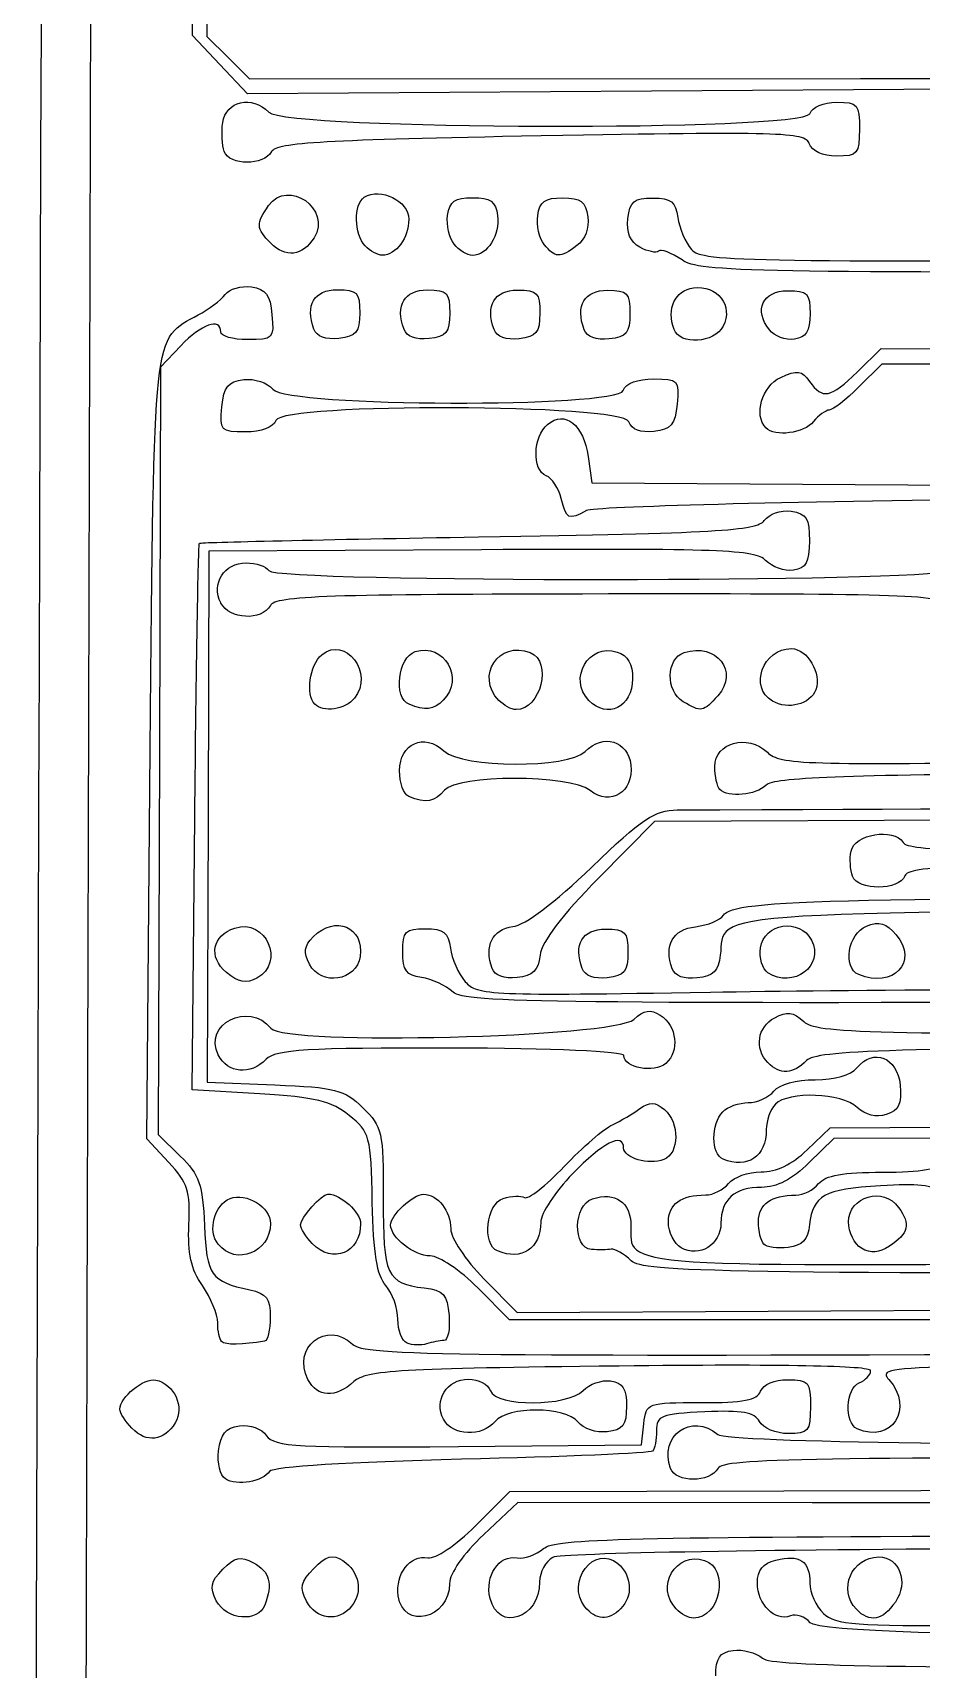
# Model space of a CAD drawing. Extents: x 25 to 242, y 39 to 365.
# Drawn here: x 33.46 to 58.34, y 118.18 to 164 of the extents above; entities that cross this region are included whole.
import ezdxf

# ---------------------------------------------------------------- set-up
doc = ezdxf.new("R2010")
doc.units = 0
doc.layers.add('Layer_1', color=7, linetype='CONTINUOUS')

msp = doc.modelspace()

# ---------------------------------------------------------------- linework, layer by layer
at = {"layer": 'Layer_1', "color": 7}
for points in [[(75.536423, 159.902523), (73.520143, 159.968123), (73.460143, 161.240703), (73.400143, 162.513283), (56.438343, 162.401833), (39.476533, 162.290373), (38.705413, 163.106233), (37.934293, 163.922093), (37.997893, 170.816843), (38.061493, 177.711593), (43.751853, 177.756793), (49.442223, 177.801993), (50.047673, 178.446523), (50.653133, 179.091053), (50.663133, 193.362783)], [(38.354743, 170.647893), (38.333643, 163.894333), (38.933253, 163.302243), (39.532873, 162.710113), (56.635873, 162.712113), (73.738873, 162.714113), (73.798173, 161.502823), (73.857473, 160.291493), (75.675703, 160.287493)], [(38.825733, 160.673143), (38.825703, 160.672513)], [(37.610463, 155.236243), (37.043913, 154.633133), (37.010413, 143.895043), (36.976913, 133.156973), (37.595203, 132.547963)], [(56.553623, 154.508753), (57.215313, 155.153743), (65.492043, 155.136143)], [(60.849973, 154.718913), (57.232283, 154.722913), (56.585353, 154.077883)], [(53.990043, 152.934253), (53.990043, 152.934133)], [(49.014223, 152.131063), (49.117013, 151.399033), (60.910073, 151.318333)], [(46.023893, 149.522983), (38.393743, 149.482683), (38.370543, 142.050383), (38.347343, 134.618093), (40.238383, 134.541993)], [(38.729663, 148.032743), (38.729663, 148.033123)], [(37.274793, 132.371683), (36.661323, 133.031923), (36.755823, 143.922553)], [(43.993623, 142.613253), (43.993623, 142.614483)], [(39.824463, 134.289303), (37.926443, 134.401063), (38.000343, 142.029493)], [(68.023243, 141.987403), (50.874263, 141.916103), (49.304283, 140.329673)], [(56.413183, 140.385503), (56.413223, 140.385033)], [(34.343713, 84.116323), (33.463833, 84.783203), (33.615493, 134.698313)], [(55.142843, 132.722613), (55.785213, 133.341773), (72.491783, 133.434273)], [(73.852193, 133.101293), (55.888003, 133.045593), (55.193573, 132.359083)], [(52.788333, 132.465673), (52.787953, 132.465693)], [(68.011503, 127.963483), (46.812363, 127.961483), (45.926613, 128.857503)], [(46.095543, 129.114883), (47.028283, 128.171343), (68.101993, 128.278393)], [(44.962663, 125.180683), (44.962663, 125.180573)], [(45.381293, 124.418843), (50.503973, 124.465643), (50.572273, 125.058023)], [(56.546983, 124.911883), (56.546953, 124.912063)], [(51.318113, 123.804273), (51.318113, 123.805013)], [(45.860913, 122.199523), (46.817053, 123.155383), (65.995333, 123.202983)], [(55.285273, 122.840603), (47.042873, 122.855103), (46.088793, 121.954503)]]:
    msp.add_lwpolyline(points, dxfattribs=at)
for points in [[(40.127233, 158.104063)], [(45.259753, 158.076563)], [(47.781443, 158.071573)], [(42.770363, 158.029063)], [(41.336153, 155.699073)], [(43.857843, 155.694073)], [(46.379523, 155.689073)], [(48.901213, 155.684073)], [(51.417543, 155.693113)], [(54.085433, 155.679173)], [(38.760783, 153.523013)], [(48.260043, 150.954313)], [(46.513223, 145.306533)], [(49.034913, 145.301533)], [(51.672073, 145.270133)], [(54.171163, 145.286433)], [(41.357423, 145.202963)], [(44.001693, 145.196963)], [(52.697623, 142.812423)], [(41.209173, 137.922643)], [(38.888993, 137.691133)], [(46.323763, 137.804913)], [(48.845453, 137.799903)], [(51.367103, 137.794903)], [(54.046683, 137.682293)], [(56.586603, 137.630293)], [(38.657813, 135.383893)], [(54.046713, 135.165083)], [(38.656843, 130.079933)], [(41.290313, 130.100033)], [(46.475713, 129.893153)], [(51.619013, 129.983933)], [(53.928443, 130.083783)], [(56.667793, 129.967483)], [(38.751063, 127.354583)], [(43.945863, 127.312923)], [(36.241283, 124.928843)], [(38.855873, 123.509523)], [(38.603643, 120.098063)], [(41.125333, 120.093063)], [(46.268273, 120.166463)], [(48.922153, 119.932193)], [(51.477323, 119.872523)], [(56.520703, 119.861823)]]:
    msp.add_lwpolyline(points, close=True, dxfattribs=at)
for points in [[(33.615493, 134.698313), (34.123163, 301.799693), (34.142343, 306.076583), (34.385323, 306.375093)], [(35.185903, 199.154783), (35.003933, 140.791033), (34.878813, 91.560213), (34.907863, 89.752923)], [(38.782303, 161.480603), (38.868303, 162.089093), (39.604083, 162.256663), (40.072023, 161.774323)], [(40.072023, 161.774323), (40.554383, 161.277123), (55.027183, 161.235433), (55.214233, 161.730723)], [(55.214233, 161.730723), (55.285533, 161.919513), (55.600833, 162.053103), (55.973213, 162.052313)], [(55.973213, 162.052313), (56.561143, 162.051313), (56.610053, 161.992813), (56.607883, 161.296833)], [(38.825703, 160.672513), (38.762903, 160.841793), (38.743403, 161.205433), (38.782303, 161.480603)], [(56.607883, 161.296833), (56.605883, 160.600823), (56.556483, 160.542813), (55.968513, 160.544063)], [(47.696613, 161.108963), (41.656183, 160.998183), (40.290273, 160.918383), (40.151873, 160.668143)], [(55.201923, 160.894813), (55.084403, 161.211733), (54.386983, 161.231633), (47.696613, 161.108963)], [(55.968513, 160.544063), (55.575113, 160.544853), (55.281943, 160.679023), (55.201923, 160.894813)], [(40.151873, 160.668143), (39.932383, 160.271263), (38.973353, 160.274463), (38.825733, 160.673143)], [(40.066373, 159.159133), (40.616353, 159.925813), (41.836513, 159.062633), (41.339463, 158.258453)], [(42.744533, 159.394113), (43.198103, 159.680013), (43.993103, 159.286243), (43.991523, 158.776483)], [(40.127273, 158.104063), (39.715953, 158.528023), (39.708343, 158.659993), (40.066373, 159.159133)], [(42.770333, 158.029063), (42.459753, 158.349193), (42.443573, 159.204423), (42.744533, 159.394113)], [(45.078943, 158.884943), (45.134443, 159.277353), (45.281303, 159.381153), (45.779573, 159.380103)], [(45.779573, 159.380103), (46.277853, 159.379103), (46.424063, 159.274613), (46.477113, 158.881973)], [(47.600623, 158.879943), (47.656123, 159.272363), (47.802983, 159.376163), (48.301263, 159.375103)], [(48.301263, 159.375103), (48.809993, 159.374103), (48.945363, 159.272073), (49.002533, 158.847013)], [(50.125593, 158.792953), (50.181593, 159.276593), (50.295323, 159.370623), (50.822953, 159.369503)], [(50.822953, 159.369503), (51.336183, 159.368503), (51.466383, 159.268003), (51.523393, 158.829353)], [(43.991523, 158.776483), (43.989523, 158.253313), (43.634403, 157.768663), (43.252883, 157.769473)], [(45.259753, 158.076563), (45.121693, 158.248083), (45.040323, 158.611853), (45.078943, 158.884943)], [(46.477113, 158.881973), (46.550613, 158.337633), (46.189643, 157.763243), (45.774543, 157.764123)], [(47.781443, 158.071563), (47.643373, 158.243083), (47.562013, 158.606853), (47.600623, 158.879943)], [(49.002533, 158.847013), (49.046033, 158.523233), (48.928433, 158.212153), (48.697173, 158.039673)], [(50.463213, 157.991803), (50.185653, 158.144963), (50.079673, 158.396443), (50.125593, 158.792953)], [(51.523393, 158.829353), (51.561893, 158.533003), (51.735933, 158.126053), (51.910123, 157.924993)], [(41.339463, 158.258453), (41.022223, 157.745223), (40.535503, 157.683233), (40.127233, 158.104063)], [(45.774543, 157.764123), (45.629473, 157.764383), (45.397823, 157.905013), (45.259753, 158.076563)], [(48.697173, 158.039673), (48.219213, 157.683183), (48.090453, 157.687663), (47.781443, 158.071573)], [(43.252883, 157.769473), (43.125743, 157.769733), (42.908613, 157.886563), (42.770363, 158.029063)], [(50.982603, 157.885703), (50.919403, 157.821303), (50.685723, 157.869103), (50.463213, 157.991803)], [(51.640863, 157.635813), (51.341983, 157.837673), (51.045763, 157.950123), (50.982603, 157.885703)], [(69.404483, 157.311533), (53.480613, 157.272033), (52.143373, 157.296433), (51.640863, 157.635813)], [(51.910123, 157.924993), (52.204583, 157.585143), (53.440763, 157.565753), (69.489493, 157.649223)], [(38.848233, 156.666393), (38.970783, 156.825513), (39.302053, 156.921763), (39.584393, 156.880293)], [(39.584393, 156.880293), (39.991383, 156.820493), (40.110933, 156.659743), (40.161403, 156.104473)], [(41.336153, 155.699073), (41.086413, 156.372523), (41.342153, 156.803403), (41.991863, 156.802023)], [(41.991863, 156.802023), (42.549043, 156.801023), (42.619183, 156.728223), (42.617393, 156.154293)], [(43.857843, 155.694073), (43.608093, 156.367523), (43.863843, 156.798403), (44.513553, 156.797023)], [(44.513553, 156.797023), (45.070723, 156.796023), (45.140863, 156.723223), (45.139083, 156.149303)], [(46.379523, 155.689073), (46.129783, 156.362523), (46.385523, 156.793403), (47.035233, 156.792033)], [(47.035233, 156.792033), (47.592413, 156.791033), (47.662553, 156.718233), (47.660763, 156.144303)], [(48.901213, 155.684073), (48.651473, 156.357523), (48.907213, 156.788403), (49.556923, 156.787023)], [(49.556923, 156.787023), (50.114103, 156.786023), (50.184243, 156.713223), (50.182453, 156.139293)], [(51.417543, 155.693073), (51.203503, 156.270243), (51.442743, 156.781913), (51.961263, 156.856163)], [(51.961263, 156.856163), (52.622293, 156.950763), (53.089753, 156.346043), (52.792573, 155.780713)], [(54.085433, 155.679173), (53.641143, 156.231153), (53.897643, 156.777653), (54.600293, 156.776153)], [(54.600293, 156.776153), (55.157473, 156.775153), (55.227613, 156.702353), (55.225823, 156.128433)], [(38.099183, 156.095573), (38.388613, 156.250403), (38.725683, 156.507253), (38.848233, 156.666393)], [(36.755823, 143.922553), (36.859203, 155.840423), (36.811323, 155.406733), (38.099183, 156.095573)], [(38.728133, 155.622713), (38.729133, 156.029853), (38.176313, 155.838623), (37.610463, 155.236243)], [(40.161403, 156.104473), (40.222503, 155.432673), (40.194503, 155.404133), (39.476263, 155.405663)], [(42.617393, 156.154293), (42.615393, 155.608983), (42.524793, 155.497413), (42.036083, 155.440833)], [(45.139083, 156.149303), (45.137083, 155.603983), (45.046483, 155.492413), (44.557763, 155.435833)], [(47.660763, 156.144303), (47.658763, 155.598983), (47.568163, 155.487423), (47.079453, 155.430843)], [(50.182453, 156.139293), (50.180453, 155.593983), (50.089853, 155.482413), (49.601143, 155.425833)], [(52.792573, 155.780713), (52.542823, 155.305603), (51.583903, 155.244483), (51.417543, 155.693113)], [(55.225823, 156.128433), (55.223823, 155.637173), (55.118483, 155.466833), (54.784943, 155.418703)], [(39.476263, 155.405663), (39.064423, 155.406453), (38.727763, 155.504263), (38.728133, 155.622713)], [(42.036083, 155.440833), (41.666393, 155.398033), (41.413143, 155.491433), (41.336153, 155.699073)], [(44.557763, 155.435833), (44.188083, 155.393033), (43.934823, 155.486433), (43.857843, 155.694073)], [(47.079453, 155.430843), (46.709773, 155.388043), (46.456513, 155.481443), (46.379523, 155.689073)], [(49.601143, 155.425833), (49.231453, 155.383033), (48.978203, 155.476433), (48.901213, 155.684073)], [(54.784943, 155.418703), (54.543563, 155.383903), (54.228783, 155.501103), (54.085433, 155.679173)], [(54.402733, 154.347823), (54.865363, 154.562653), (54.993133, 154.544673), (55.213573, 154.233743)], [(55.213573, 154.233743), (55.576343, 153.722063), (55.791933, 153.766293), (56.553623, 154.508753)], [(38.760783, 153.523093), (38.816283, 154.094313), (38.928903, 154.234923), (39.372353, 154.286823)], [(39.372353, 154.286823), (39.674823, 154.322223), (40.035373, 154.202023), (40.185273, 154.015763)], [(40.185273, 154.015763), (40.582343, 153.522463), (49.809073, 153.492603), (49.994673, 153.983963)], [(49.994673, 153.983963), (50.070573, 154.184823), (50.391193, 154.306323), (50.842963, 154.305363)], [(50.842963, 154.305363), (51.535813, 154.304363), (51.566153, 154.271563), (51.501253, 153.603693)], [(53.990043, 152.934133), (53.640043, 153.294873), (53.876023, 154.103223), (54.402733, 154.347823)], [(56.585353, 154.077883), (56.229543, 153.723113), (55.858703, 153.433023), (55.761263, 153.433233)], [(39.419073, 152.821343), (38.726223, 152.822343), (38.695883, 152.855143), (38.760783, 153.523013)], [(50.149323, 153.107343), (49.964693, 153.605193), (40.454883, 153.639303), (40.267363, 153.142743)], [(51.501253, 153.603693), (51.444553, 153.019933), (51.336953, 152.892433), (50.853923, 152.836513)], [(40.267363, 153.142743), (40.191463, 152.941883), (39.870843, 152.820383), (39.419073, 152.821343)], [(47.837763, 151.594883), (47.438493, 151.753013), (47.465033, 152.682343), (47.878863, 153.032663)], [(47.878863, 153.032663), (48.362593, 153.442183), (48.888793, 153.024663), (49.014223, 152.131063)], [(50.853923, 152.836513), (50.476153, 152.792813), (50.231043, 152.887013), (50.149323, 153.107343)], [(55.321493, 153.110973), (55.053613, 152.781853), (54.242343, 152.674183), (53.990043, 152.934253)], [(55.761263, 153.433233), (55.663863, 153.433453), (55.465923, 153.288423), (55.321493, 153.110973)], [(48.260053, 150.954323), (48.190553, 151.242163), (48.000503, 151.530403), (47.837763, 151.594883)], [(48.970743, 150.621643), (48.459353, 150.345933), (48.400323, 150.373553), (48.260043, 150.954313)], [(60.998473, 150.940153), (54.578213, 150.870053), (49.165733, 150.726753), (48.970743, 150.621643)], [(45.944073, 149.881823), (52.598023, 149.990713), (53.737753, 150.056273), (53.942673, 150.341953)], [(53.942673, 150.341953), (54.078923, 150.531873), (54.402343, 150.642653), (54.695003, 150.599663)], [(54.695003, 150.599663), (55.127853, 150.536063), (55.207983, 150.405993), (55.205993, 149.770123)], [(38.129353, 149.706373), (38.159653, 149.732973), (41.676283, 149.811963), (45.944073, 149.881823)], [(38.000343, 142.029493), (38.040943, 146.225143), (38.099043, 149.679723), (38.129353, 149.706373)], [(53.982013, 149.225283), (53.694313, 149.521843), (52.717113, 149.558393), (46.023893, 149.522983)], [(55.205993, 149.770123), (55.203993, 149.165313), (55.115193, 149.003253), (54.756823, 148.951613)], [(38.729663, 148.033123), (38.451583, 148.569673), (38.824463, 149.158543), (39.441493, 149.157233)], [(39.441493, 149.157233), (39.717863, 149.156713), (40.002133, 149.059033), (40.073203, 148.940443)], [(40.073203, 148.940443), (40.273863, 148.605363), (58.722033, 148.609713), (59.050653, 148.944443)], [(54.756823, 148.951613), (54.511063, 148.916213), (54.162403, 149.039313), (53.982013, 149.225283)], [(40.115733, 147.961443), (39.875313, 147.523983), (38.969183, 147.570593), (38.729663, 148.032743)], [(49.578303, 148.285333), (41.677153, 148.277333), (40.262453, 148.228433), (40.115733, 147.961443)], [(59.214823, 147.938193), (58.902073, 148.260553), (57.964493, 148.294323), (49.578303, 148.285333)], [(41.554453, 146.582153), (42.211293, 147.138203), (43.028853, 146.056003), (42.470323, 145.369803)], [(44.001693, 145.196963), (43.553583, 145.383523), (43.685693, 146.515463), (44.173983, 146.673153)], [(44.173983, 146.673153), (44.976273, 146.932273), (45.557673, 145.922233), (44.958193, 145.310773)], [(46.513223, 145.306533), (45.850993, 145.989133), (46.510223, 146.992963), (47.391403, 146.643933)], [(47.391403, 146.643933), (48.019853, 146.395033), (47.685503, 145.045483), (46.995743, 145.046953)], [(49.034913, 145.301533), (48.439253, 145.915533), (49.026913, 146.923093), (49.827603, 146.660563)], [(49.827603, 146.660563), (50.127263, 146.562363), (50.256963, 146.335123), (50.255633, 145.910773)], [(51.672093, 145.270133), (51.179433, 145.565953), (51.197573, 146.481663), (51.699293, 146.643693)], [(51.699293, 146.643693), (52.602963, 146.935563), (53.245153, 146.113363), (52.643263, 145.435103)], [(54.171163, 145.286433), (53.506203, 145.670093), (53.901813, 146.756383), (54.705883, 146.754673)], [(54.705883, 146.754673), (55.144543, 146.753673), (55.558293, 146.056233), (55.387873, 145.605013)], [(41.357423, 145.202963), (41.099373, 145.468943), (41.217683, 146.297033), (41.554453, 146.582153)], [(50.255633, 145.910773), (50.253633, 145.122773), (49.549213, 144.771443), (49.034913, 145.301533)], [(42.470323, 145.369803), (42.205783, 145.044783), (41.599113, 144.953833), (41.357423, 145.202963)], [(44.958193, 145.310773), (44.694603, 145.041943), (44.445243, 145.012273), (44.001693, 145.196963)], [(46.995743, 145.046953), (46.868613, 145.047213), (46.651473, 145.164033), (46.513223, 145.306533)], [(52.643263, 145.435103), (52.238633, 144.979143), (52.174763, 144.968283), (51.672073, 145.270133)], [(55.387873, 145.605013), (55.233183, 145.195433), (54.611163, 145.032563), (54.171163, 145.286433)], [(43.733203, 143.337623), (43.735203, 144.100363), (44.421833, 144.405443), (44.974843, 143.889633)], [(48.924553, 143.873233), (49.429463, 144.388223), (50.133103, 144.181693), (50.208153, 143.496483)], [(52.559533, 143.454983), (52.561533, 144.130803), (53.468233, 144.376593), (54.029153, 143.853403)], [(44.974843, 143.889633), (45.490563, 143.408613), (48.456923, 143.396333), (48.924553, 143.873233)], [(50.208153, 143.496483), (50.291353, 142.736743), (49.645053, 142.334293), (49.066593, 142.785633)], [(52.697623, 142.812413), (52.620823, 142.891513), (52.558673, 143.180743), (52.559533, 143.454983)], [(54.029153, 143.853403), (54.398213, 143.509163), (55.032783, 143.489673), (62.338733, 143.598073)], [(43.993623, 142.614483), (43.849343, 142.674583), (43.732153, 142.999963), (43.733203, 143.337623)], [(49.066593, 142.785633), (48.498683, 143.228753), (45.351703, 143.234273), (44.992353, 142.791633)], [(62.195673, 143.258873), (56.205313, 143.217573), (54.196003, 143.138233), (53.997203, 142.935343)], [(44.992353, 142.791633), (44.725383, 142.463633), (44.464743, 142.417093), (43.993623, 142.613253)], [(51.505033, 142.238963), (77.343513, 142.344583), (85.458243, 142.467783), (85.666493, 142.757553)], [(53.997203, 142.935343), (53.716083, 142.648423), (52.928953, 142.573963), (52.697623, 142.812423)], [(49.111323, 140.637153), (50.517573, 141.993023), (50.881283, 142.236413), (51.505033, 142.238963)], [(56.371223, 141.085383), (56.461123, 141.562753), (57.576603, 141.748163), (57.828483, 141.327593)], [(57.828483, 141.327593), (57.968613, 141.093623), (59.833673, 141.050663), (67.929543, 141.094913)], [(56.413223, 140.385033), (56.349823, 140.556013), (56.330923, 140.871173), (56.371223, 141.085383)], [(67.989733, 140.696223), (59.305123, 140.714723), (57.985533, 140.675323), (57.879493, 140.394503)], [(46.901443, 138.973763), (47.245213, 139.013963), (48.078053, 139.640883), (49.111323, 140.637153)], [(49.304283, 140.329673), (48.286053, 139.300793), (47.711223, 138.544783), (47.668643, 138.178493)], [(57.879493, 140.394503), (57.722443, 139.978663), (56.566643, 139.971183), (56.413183, 140.385503)], [(52.800753, 139.292483), (53.069913, 139.736153), (55.914163, 139.799903), (75.125993, 139.792853)], [(41.317513, 138.689463), (41.924803, 139.308863), (42.748523, 138.963703), (42.632143, 138.138593)], [(73.928943, 139.447813), (51.655643, 139.375813), (52.860423, 139.448083), (52.712483, 138.173713)], [(52.021313, 138.971153), (52.366803, 139.010753), (52.717553, 139.155343), (52.800753, 139.292483)], [(38.888993, 137.691133), (38.369543, 138.124633), (38.484313, 138.726943), (39.125853, 138.934153)], [(39.125853, 138.934153), (39.993273, 139.214283), (40.540833, 137.969353), (39.741933, 137.533413)], [(43.822473, 138.268163), (43.824473, 138.842743), (43.894573, 138.914413), (44.454913, 138.913223)], [(44.454913, 138.913223), (44.968153, 138.912223), (45.098353, 138.811723), (45.155353, 138.373063)], [(46.323763, 137.804903), (46.095593, 138.420193), (46.336463, 138.907653), (46.901443, 138.973763)], [(48.845453, 137.799903), (48.595713, 138.473353), (48.851453, 138.904243), (49.501163, 138.902863)], [(49.501163, 138.902863), (50.058343, 138.901863), (50.128483, 138.829063), (50.126693, 138.255133)], [(51.367143, 137.794903), (51.126583, 138.443573), (51.379043, 138.897583), (52.021313, 138.971153)], [(53.838713, 138.379703), (53.936113, 139.070193), (54.937013, 139.222103), (55.261683, 138.595653)], [(56.586603, 137.630293), (56.130013, 137.820423), (56.281183, 138.776143), (56.800973, 138.985593)], [(56.800973, 138.985593), (57.166843, 139.133013), (57.356923, 139.077493), (57.637733, 138.741393)], [(41.209173, 137.922643), (41.038193, 138.252553), (41.063283, 138.430153), (41.317513, 138.689463)], [(45.155353, 138.373063), (45.193853, 138.076723), (45.381663, 137.652913), (45.572693, 137.431263)], [(54.046683, 137.682293), (53.892413, 137.783093), (53.798823, 138.096923), (53.838713, 138.379703)], [(55.261683, 138.595653), (55.633473, 137.878273), (54.756143, 137.218763), (54.046683, 137.682293)], [(57.637733, 138.741393), (58.270393, 137.984023), (57.554533, 137.227283), (56.586603, 137.630293)], [(42.632143, 138.138593), (42.534743, 137.448103), (41.533833, 137.296193), (41.209173, 137.922643)], [(44.345583, 137.547143), (43.918073, 137.607943), (43.820833, 137.741913), (43.822473, 138.268163)], [(47.668643, 138.178493), (47.617943, 137.742333), (47.471103, 137.598473), (47.023693, 137.546683)], [(50.126693, 138.255133), (50.124693, 137.709813), (50.034093, 137.598253), (49.545383, 137.541673)], [(52.712483, 138.173713), (52.661183, 137.731973), (52.516003, 137.588653), (52.067023, 137.536663)], [(39.741933, 137.533413), (39.438433, 137.367803), (39.230313, 137.406283), (38.888993, 137.691133)], [(45.233613, 137.138333), (45.034013, 137.322133), (44.634403, 137.506113), (44.345583, 137.547143)], [(47.023693, 137.546683), (46.654013, 137.503883), (46.400753, 137.597283), (46.323763, 137.804913)], [(49.545383, 137.541673), (49.175693, 137.498873), (48.922443, 137.592273), (48.845453, 137.799903)], [(52.067023, 137.536663), (51.697343, 137.493863), (51.444083, 137.587263), (51.367103, 137.794903)], [(67.976833, 136.867093), (47.975523, 136.810793), (45.557953, 136.839693), (45.233613, 137.138333)], [(45.572693, 137.431263), (45.902243, 137.048913), (46.253653, 137.034013), (52.434773, 137.140273)], [(52.434773, 137.140273), (56.017893, 137.201873), (63.697043, 137.245363), (69.499563, 137.236973)], [(38.657813, 135.383893), (38.214603, 136.239073), (39.514933, 136.895553), (40.132453, 136.128363)], [(50.290743, 136.377353), (50.577603, 136.640533), (50.759633, 136.670333), (51.026623, 136.497843)], [(54.236233, 136.423953), (54.582673, 136.612993), (54.753643, 136.589663), (55.050513, 136.312743)], [(40.132453, 136.128363), (40.522693, 135.643563), (49.737073, 135.869393), (50.290743, 136.377353)], [(51.026623, 136.497843), (51.496943, 136.194003), (51.582213, 135.479053), (51.187933, 135.145263)], [(54.046713, 135.165063), (53.660293, 135.563373), (53.749903, 136.158563), (54.236233, 136.423953)], [(55.050513, 136.312743), (55.389743, 135.996353), (56.746503, 135.962373), (69.003823, 135.963523)], [(69.020203, 135.657273), (57.371103, 135.563873), (55.400683, 135.502843), (55.129933, 135.226683)], [(40.000523, 135.259543), (39.553193, 134.803293), (38.928753, 134.861123), (38.657813, 135.383893)], [(45.164983, 135.571773), (41.135623, 135.580773), (40.263333, 135.527573), (40.000523, 135.259543)], [(50.012593, 135.360533), (50.012853, 135.479013), (48.023503, 135.565693), (45.164983, 135.571773)], [(51.187933, 135.145263), (50.854893, 134.863323), (50.011533, 135.017793), (50.012593, 135.360533)], [(55.129933, 135.226683), (54.748743, 134.837903), (54.384243, 134.817173), (54.046713, 135.165083)], [(56.534733, 135.018753), (56.996433, 135.585993), (57.673913, 135.317683), (57.745113, 134.539403)], [(55.369503, 134.687623), (55.920343, 134.686623), (56.367743, 134.813593), (56.534733, 135.018753)], [(42.325543, 133.687063), (41.830953, 134.089303), (41.381103, 134.197633), (39.824463, 134.289303)], [(40.238383, 134.541993), (41.938453, 134.473593), (42.187613, 134.409003), (42.705563, 133.902703)], [(53.492523, 134.045213), (53.744193, 134.044683), (54.068283, 134.189433), (54.212723, 134.366883)], [(54.212723, 134.366883), (54.370863, 134.561173), (54.831043, 134.688763), (55.369503, 134.687623)], [(56.543793, 133.911583), (56.110393, 134.315813), (54.619513, 134.373713), (54.253603, 134.000483)], [(57.745113, 134.539403), (57.794413, 134.000803), (57.713313, 133.827013), (57.359723, 133.712793)], [(42.705563, 133.902703), (43.252643, 133.367913), (43.281383, 133.239673), (43.275523, 131.359323)], [(49.691353, 133.425843), (49.922843, 133.532673), (50.270163, 133.735543), (50.463183, 133.876673)], [(50.463183, 133.876673), (50.737933, 134.077573), (50.886173, 134.071653), (51.146053, 133.849373)], [(51.146053, 133.849373), (51.579693, 133.478453), (51.569693, 132.624023), (51.129753, 132.452043)], [(52.787953, 132.465693), (52.453993, 132.604753), (52.449913, 133.449903), (52.781953, 133.788163)], [(52.781953, 133.788163), (52.921083, 133.930073), (53.240843, 134.045753), (53.492523, 134.045213)], [(54.253603, 134.000483), (54.114473, 133.858573), (53.999993, 133.538853), (53.999223, 133.289993)], [(57.359723, 133.712793), (57.076123, 133.621193), (56.776973, 133.693993), (56.543793, 133.911583)], [(42.970303, 131.251453), (42.930403, 133.111303), (42.902103, 133.218103), (42.325543, 133.687063)], [(48.339503, 132.253523), (48.851533, 132.791483), (49.459863, 133.319033), (49.691353, 133.425843)], [(50.004573, 132.773993), (50.005573, 133.223193), (49.412423, 132.924263), (48.575093, 132.054083)], [(53.999223, 133.289993), (53.997223, 132.536173), (53.473953, 132.180193), (52.788333, 132.465673)], [(37.595203, 132.547963), (38.129433, 132.021763), (38.221463, 131.757773), (38.272113, 130.606413)], [(51.129753, 132.452043), (50.714723, 132.289843), (50.003703, 132.493243), (50.004573, 132.773993)], [(53.853263, 132.104863), (54.278053, 132.104073), (54.721253, 132.316263), (55.142843, 132.722613)], [(57.252323, 132.097683), (58.351153, 132.095683), (58.850253, 132.184583), (59.039523, 132.417083)], [(37.836623, 130.627133), (37.881423, 131.567843), (37.807023, 131.798903), (37.274793, 132.371683)], [(47.231673, 131.388083), (47.328973, 131.326083), (47.827473, 131.715553), (48.339503, 132.253523)], [(48.575093, 132.054083), (48.087133, 131.546983), (47.687283, 130.936993), (47.686543, 130.698533)], [(52.943433, 131.783593), (53.087873, 131.961043), (53.497293, 132.105613), (53.853263, 132.104863)], [(55.193573, 132.359083), (54.725943, 131.896763), (54.293093, 131.672993), (53.868223, 131.673903)], [(55.465123, 131.778283), (55.654393, 132.010813), (56.153493, 132.100013), (57.252323, 132.097683)], [(38.990903, 131.361673), (39.442583, 131.538213), (40.122693, 131.116843), (40.121273, 130.661333)], [(49.129883, 131.351003), (49.771683, 131.558273), (50.209903, 131.256003), (50.207883, 130.607553)], [(52.303463, 131.461753), (52.511013, 131.461223), (52.799003, 131.606143), (52.943433, 131.783593)], [(53.868223, 131.673903), (53.116003, 131.675903), (52.731903, 131.337193), (52.729823, 130.671213)], [(54.825143, 131.456443), (55.032703, 131.455913), (55.320683, 131.600823), (55.465123, 131.778283)], [(57.199683, 131.718433), (55.597243, 131.611653), (55.306453, 131.452733), (55.211343, 130.631823)], [(56.302343, 130.705763), (56.304343, 131.418353), (57.286623, 131.703973), (57.705073, 131.113743)], [(58.853403, 131.522473), (58.683913, 131.733033), (58.228553, 131.786983), (57.199683, 131.718433)], [(38.656843, 130.079933), (38.353163, 130.457213), (38.543303, 131.186733), (38.990903, 131.361673)], [(40.961733, 130.624013), (40.962263, 130.820663), (41.554333, 131.484613), (41.728733, 131.484243)], [(41.728733, 131.484243), (42.084303, 131.483453), (42.643963, 130.976423), (42.642963, 130.655943)], [(43.349543, 128.921813), (43.100703, 129.205293), (43.001063, 129.817333), (42.970303, 131.251453)], [(43.275523, 131.359323), (43.268523, 129.206993), (43.372023, 128.982063), (44.423503, 128.858153)], [(43.483413, 130.618663), (43.484203, 130.895383), (44.109773, 131.479193), (44.404713, 131.478573)], [(44.404713, 131.478573), (44.799863, 131.477783), (45.165773, 131.010663), (45.164213, 130.509133)], [(46.475673, 129.893133), (46.035003, 130.076613), (46.158553, 131.211273), (46.635993, 131.365483)], [(46.635993, 131.365483), (46.866343, 131.439883), (47.134403, 131.450083), (47.231673, 131.388083)], [(49.102583, 129.934653), (48.574833, 129.972353), (48.598133, 131.179243), (49.129883, 131.351003)], [(51.258913, 130.697503), (51.260913, 131.207073), (51.610613, 131.463233), (52.303463, 131.461753)], [(53.780673, 130.717393), (53.782673, 131.203993), (54.141003, 131.457893), (54.825143, 131.456443)], [(57.705073, 131.113743), (58.046163, 130.632623), (57.988403, 130.391813), (57.444493, 130.027383)], [(38.213953, 128.921423), (37.895463, 129.382763), (37.798283, 129.822113), (37.836623, 130.627133)], [(38.272113, 130.606413), (38.333913, 129.201423), (38.445613, 129.042363), (39.537573, 128.804303)], [(40.121273, 130.661333), (40.118273, 129.850843), (39.150613, 129.466483), (38.656843, 130.079933)], [(41.290313, 130.100033), (41.109273, 130.286643), (40.961413, 130.522443), (40.961733, 130.624013)], [(42.642963, 130.655943), (42.639963, 129.835763), (41.858473, 129.514423), (41.290313, 130.100033)], [(44.591023, 129.754453), (44.141563, 129.755453), (43.482323, 130.269763), (43.483413, 130.618663)], [(47.686543, 130.698533), (47.684543, 129.962623), (47.154733, 129.610423), (46.475713, 129.893153)], [(50.207883, 130.607553), (50.203883, 129.408523), (49.602413, 129.448153), (66.027023, 129.565423)], [(51.619013, 129.983933), (51.420093, 130.098703), (51.258043, 130.419813), (51.258913, 130.697503)], [(52.729823, 130.671213), (52.727823, 130.067683), (52.122803, 129.693253), (51.619013, 129.983933)], [(53.928443, 130.083853), (53.846343, 130.168453), (53.779853, 130.453563), (53.780673, 130.717393)], [(55.211343, 130.631823), (55.160943, 130.196863), (55.013493, 130.039823), (54.611123, 129.992583)], [(56.667793, 129.967433), (56.465893, 130.085393), (56.301443, 130.417653), (56.302343, 130.705763)], [(45.164213, 130.509133), (45.163413, 130.260293), (45.580563, 129.635833), (46.095543, 129.114883)], [(45.926613, 128.857503), (45.439453, 129.350293), (44.838443, 129.753933), (44.591023, 129.754453)], [(49.654263, 129.942653), (49.553053, 129.923853), (49.304793, 129.920353), (49.102583, 129.934653)], [(50.219873, 129.620843), (50.009993, 129.816603), (49.755473, 129.961423), (49.654263, 129.942653)], [(54.611123, 129.992583), (54.317743, 129.958083), (54.010543, 129.999583), (53.928443, 130.083783)], [(57.444493, 130.027383), (57.159323, 129.836313), (56.923353, 129.818093), (56.667793, 129.967483)], [(72.995043, 129.250893), (52.461573, 129.263793), (50.569773, 129.294493), (50.219873, 129.620843)], [(38.641623, 127.884403), (38.642413, 128.112993), (38.449883, 128.579643), (38.213953, 128.921423)], [(39.537573, 128.804303), (40.011243, 128.701043), (40.114713, 128.562943), (40.113073, 128.036113)], [(43.685333, 127.979733), (43.686333, 128.286423), (43.535183, 128.710343), (43.349543, 128.921813)], [(44.423503, 128.858153), (44.963093, 128.794553), (45.062853, 128.683173), (45.117363, 128.083483)], [(38.751083, 127.354563), (38.690183, 127.417363), (38.640913, 127.655823), (38.641623, 127.884403)], [(40.113073, 128.036113), (40.112073, 127.682863), (40.040073, 127.381623), (39.953373, 127.366683)], [(41.166563, 126.298643), (40.706293, 127.186733), (41.690513, 127.963763), (42.417173, 127.285983)], [(43.945923, 127.312963), (43.801643, 127.372963), (43.684373, 127.673043), (43.685333, 127.979733)], [(45.117363, 128.083483), (45.152363, 127.698263), (45.088163, 127.383283), (44.974763, 127.383523)], [(44.974763, 127.383523), (44.861313, 127.383763), (44.642433, 127.343423), (44.488353, 127.293923)], [(39.953373, 127.366683), (39.348983, 127.262563), (38.845273, 127.257513), (38.751063, 127.354583)], [(42.417173, 127.285983), (42.772033, 126.954983), (44.689053, 126.935183), (67.775933, 127.023883)], [(44.488353, 127.293923), (44.334273, 127.244423), (44.090153, 127.253023), (43.945863, 127.312923)], [(49.879663, 126.671873), (43.713573, 126.601473), (42.791063, 126.547353), (42.454253, 126.236443)], [(56.919813, 126.539603), (56.920343, 126.677193), (54.434963, 126.723913), (49.879663, 126.671873)], [(56.603553, 126.203563), (56.777133, 126.271363), (56.919443, 126.422623), (56.919813, 126.539603)], [(72.911063, 126.699013), (57.306483, 126.711013), (57.070883, 126.705013), (57.428723, 126.297323)], [(35.902233, 125.463593), (35.903233, 125.796763), (36.579483, 126.346943), (36.905933, 126.280203)], [(36.905933, 126.280203), (37.426573, 126.173803), (37.724743, 125.522033), (37.453513, 125.083233)], [(42.454253, 126.236443), (41.942483, 125.764023), (41.430833, 125.788753), (41.166563, 126.298643)], [(44.962663, 125.180573), (44.686363, 125.713703), (45.056063, 126.306003), (45.664413, 126.304713)], [(45.664413, 126.304713), (45.935253, 126.304183), (46.210813, 126.158113), (46.276793, 125.980213)], [(48.868793, 125.986213), (49.048883, 126.169903), (49.397123, 126.290373), (49.642653, 126.253903)], [(49.642653, 126.253903), (49.984493, 126.203103), (50.088593, 126.036193), (50.087053, 125.541233)], [(53.841813, 125.966803), (53.913113, 126.155593), (54.228403, 126.289183), (54.600793, 126.288393)], [(54.600793, 126.288393), (55.188723, 126.287393), (55.237633, 126.228893), (55.235463, 125.532913)], [(56.546953, 124.912063), (56.178993, 125.070863), (56.222063, 126.054473), (56.603553, 126.203563)], [(57.428723, 126.297323), (58.144633, 125.481803), (57.515823, 124.493743), (56.546983, 124.911883)], [(46.276793, 125.980213), (46.444693, 125.527473), (48.423513, 125.532013), (48.868793, 125.986213)], [(48.728583, 125.102283), (48.373903, 125.542933), (46.762963, 125.553913), (46.408253, 125.118183)], [(50.087053, 125.541233), (50.085053, 125.006383), (49.991253, 124.883853), (49.541493, 124.831233)], [(50.572273, 125.058023), (50.639873, 125.644163), (50.656873, 125.650373), (52.180233, 125.647143)], [(52.180233, 125.647143), (53.354923, 125.645143), (53.748753, 125.720443), (53.841813, 125.966803)], [(36.241283, 124.928843), (36.054493, 125.121373), (35.901913, 125.362023), (35.902233, 125.463593)], [(37.453513, 125.083233), (37.136273, 124.570003), (36.649553, 124.508013), (36.241283, 124.928843)], [(46.408253, 125.118183), (46.049173, 124.677023), (45.204773, 124.713533), (44.962663, 125.180683)], [(49.541493, 124.831233), (49.239033, 124.795833), (48.878483, 124.916033), (48.728583, 125.102283)], [(52.278503, 125.388893), (51.053333, 125.332393), (50.926773, 125.283083), (50.925453, 124.861283)], [(51.318113, 123.805013), (50.981673, 124.712263), (51.912323, 125.378113), (52.643123, 124.753053)], [(53.811623, 125.116303), (53.670573, 125.376513), (53.328763, 125.437293), (52.278503, 125.388893)], [(54.613123, 124.780113), (54.271223, 124.780903), (53.911733, 124.931633), (53.811623, 125.116303)], [(55.235463, 125.532913), (55.233463, 124.841473), (55.181563, 124.778903), (54.613123, 124.780113)], [(38.666143, 124.298783), (38.720143, 124.770303), (38.862293, 124.939443), (39.251263, 124.994893)], [(39.251263, 124.994893), (39.551073, 125.037593), (39.867843, 124.923193), (40.011843, 124.720043)], [(40.011843, 124.720043), (40.229213, 124.413433), (40.868873, 124.377553), (45.381293, 124.418843)], [(50.925453, 124.861283), (50.924653, 124.605363), (50.876553, 124.348713), (50.818603, 124.290963)], [(52.643123, 124.753053), (53.149643, 124.319793), (87.555563, 124.399753), (88.032013, 124.835253)], [(38.855913, 123.509603), (38.712323, 123.601103), (38.626923, 123.956213), (38.666143, 124.298783)], [(50.818603, 124.290963), (50.760603, 124.233263), (48.352673, 124.129543), (45.467563, 124.060573)], [(40.092443, 123.721783), (39.916723, 123.432113), (39.176733, 123.305093), (38.855873, 123.509523)], [(45.467563, 124.060573), (42.376693, 123.986673), (40.168743, 123.847533), (40.092443, 123.721783)], [(52.650453, 123.808273), (52.426713, 123.401123), (51.468723, 123.398533), (51.318113, 123.804273)], [(70.300023, 124.108173), (55.148843, 124.122673), (52.801353, 124.082873), (52.650453, 123.808273)], [(74.351633, 122.939403), (68.398453, 122.877103), (59.818593, 122.832703), (55.285273, 122.840603)], [(44.527053, 121.306273), (44.746463, 121.269873), (45.305533, 121.644303), (45.860913, 122.199523)], [(46.088793, 121.954503), (45.516823, 121.414603), (45.134133, 120.865073), (45.133253, 120.582403)], [(47.762923, 121.561033), (48.091083, 121.838973), (50.074803, 121.888413), (62.155343, 121.919833)], [(47.026663, 121.301223), (47.222263, 121.266823), (47.553573, 121.383723), (47.762923, 121.561033)], [(62.177923, 121.562823), (54.177443, 121.536123), (48.238793, 121.432533), (48.024993, 121.315973)], [(48.922163, 119.932223), (48.367923, 120.620773), (49.192213, 121.699493), (49.845573, 121.140653)], [(51.477323, 119.872523), (50.881663, 120.486513), (51.469323, 121.494063), (52.270023, 121.231543)], [(38.603643, 120.098063), (38.408663, 120.474293), (38.440693, 120.631493), (38.783543, 120.981183)], [(38.783543, 120.981183), (39.126393, 121.330883), (39.279883, 121.362873), (39.645763, 121.160983)], [(39.645763, 121.160983), (40.100923, 120.909823), (40.188193, 120.581953), (39.960413, 119.978833)], [(41.125333, 120.093063), (40.928793, 120.472283), (40.964553, 120.628703), (41.333843, 121.005373)], [(41.333843, 121.005373), (41.686163, 121.364713), (41.855853, 121.410433), (42.143653, 121.223623)], [(42.143653, 121.223623), (42.606953, 120.922883), (42.718263, 120.348063), (42.391043, 119.946053)], [(43.697593, 120.236833), (43.613793, 120.854423), (44.028363, 121.388953), (44.527053, 121.306273)], [(46.268273, 120.166463), (46.114823, 120.801763), (46.509423, 121.392213), (47.026663, 121.301223)], [(48.024993, 121.315973), (47.822383, 121.205523), (47.655933, 120.895563), (47.655093, 120.627153)], [(49.845573, 121.140653), (50.239833, 120.803413), (50.274323, 120.234853), (49.922273, 119.875793)], [(52.270023, 121.231543), (52.978753, 120.999173), (52.712803, 119.611343), (51.959843, 119.612943)], [(53.749083, 120.600163), (53.750083, 120.959363), (53.901293, 121.146753), (54.264483, 121.239373)], [(54.264483, 121.239373), (54.927373, 121.408413), (55.221973, 121.209873), (55.220063, 120.595443)], [(56.520703, 119.861823), (55.994563, 120.404143), (56.390343, 121.327263), (57.148303, 121.325653)], [(57.148303, 121.325653), (57.730503, 121.324653), (57.991763, 120.616053), (57.613183, 120.065183)], [(45.133253, 120.582403), (45.130253, 119.590643), (43.827833, 119.277173), (43.697593, 120.236833)], [(47.655093, 120.627153), (47.652093, 119.599563), (46.497803, 119.216183), (46.268273, 120.166463)], [(54.673803, 119.677153), (54.242503, 119.508563), (53.747223, 120.002943), (53.749083, 120.600163)], [(55.220063, 120.595443), (55.219263, 120.324543), (55.391943, 119.941143), (55.603903, 119.743433)], [(39.960413, 119.978833), (39.771953, 119.479853), (38.883593, 119.557923), (38.603643, 120.098063)], [(42.391043, 119.946053), (42.021893, 119.492503), (41.399093, 119.564843), (41.125333, 120.093063)], [(57.613183, 120.065183), (57.255613, 119.544883), (56.893563, 119.477503), (56.520703, 119.861823)], [(49.922273, 119.875793), (49.584283, 119.531063), (49.228913, 119.551103), (48.922153, 119.932193)], [(51.959843, 119.612943), (51.832713, 119.613203), (51.615573, 119.730023), (51.477323, 119.872523)], [(55.226963, 119.484623), (55.089313, 119.655633), (54.840393, 119.742253), (54.673803, 119.677153)], [(55.603903, 119.743433), (55.936793, 119.432933), (56.514203, 119.387253), (59.843173, 119.408063)], [(73.919143, 119.457623), (73.532643, 118.982753), (55.610083, 119.008543), (55.226963, 119.484623)], [(52.585183, 117.994353), (52.587183, 118.505263), (52.688773, 118.655293), (53.071793, 118.710133)], [(53.071793, 118.710133), (53.338333, 118.748333), (53.707193, 118.650533), (53.891503, 118.492923)], [(53.891503, 118.492923), (54.165693, 118.258433), (57.744883, 118.209503), (73.579903, 118.223763)]]:
    msp.add_open_spline(points, degree=3, dxfattribs=at)

doc.saveas('drawing.dxf')
